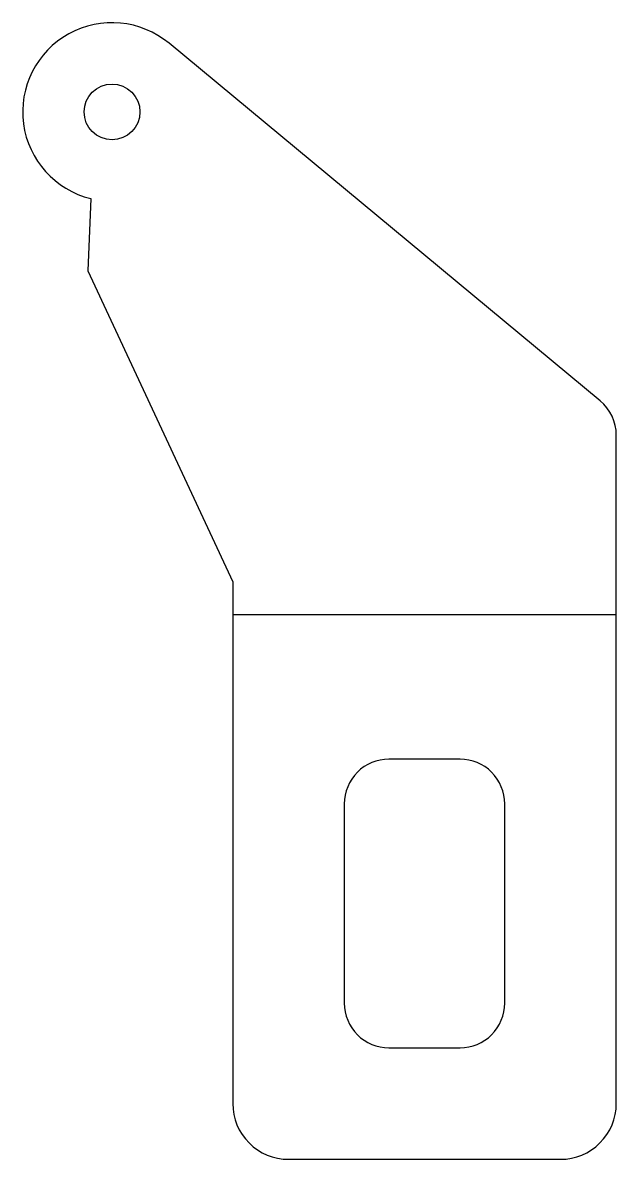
# Model space of a CAD drawing. Extents: x -19 to 34, y -52 to 50.
import ezdxf

# ---------------------------------------------------------------- set-up
doc = ezdxf.new("R2010")
doc.units = 0

msp = doc.modelspace()

# ---------------------------------------------------------------- linework, layer by layer
at = {"layer": '1'}
for points in [[(34.38, 13.14, 0.223093), (32.93, 16.22), (-5.71, 48.3, 1.257313), (-12.72, 34.37), (-13, 27.88), (0, 0), (0, -46.8, 0.414214), (5, -51.8), (29.38, -51.8, 0.414214), (34.38, -46.8)], [(24.38, -19.91, 0.414214), (20.38, -15.91), (14, -15.91, 0.414214), (10, -19.91), (10, -37.8, 0.414214), (14, -41.8), (20.38, -41.8, 0.414214), (24.38, -37.8)]]:
    msp.add_lwpolyline(points, format="xyb", close=True, dxfattribs=at)
msp.add_circle((-10.82, 42.14), 2.5, dxfattribs=at)
at = {"layer": '2'}
msp.add_line((0, -2.95), (34.38, -2.95), dxfattribs=at)

doc.saveas('drawing.dxf')
